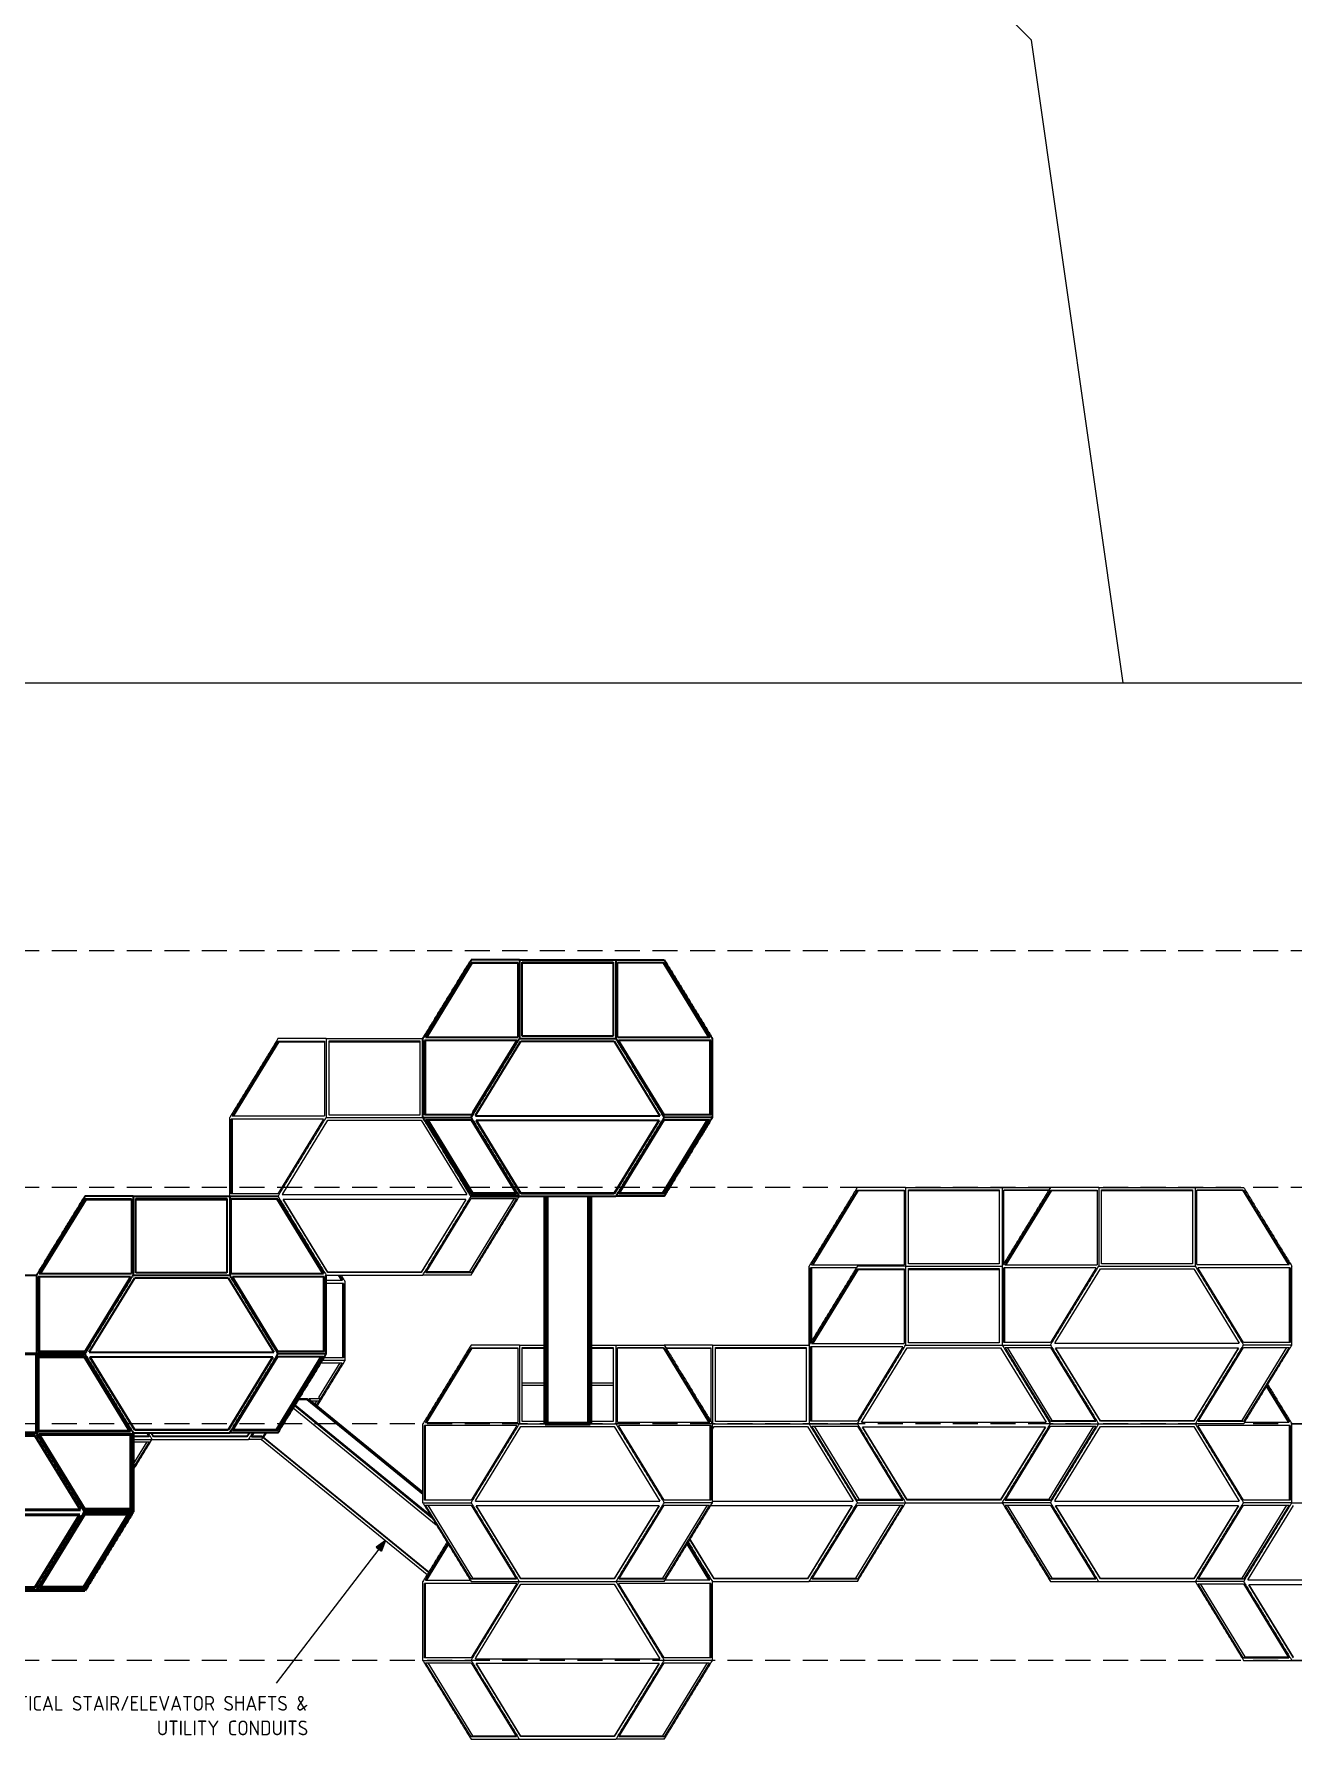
# Model space of a CAD drawing. Header units: millimetres. Extents: x 32551 to 59551, y -21458 to 15116.
# Drawn here: x 47501 to 48778, y 8406 to 10147 of the extents above; entities that cross this region are included whole.
import ezdxf

# ---------------------------------------------------------------- set-up
doc = ezdxf.new("R2010")
doc.units = ezdxf.units.MM
doc.linetypes.add('DASHEDX2', pattern=[38.1, 25.4, -12.7])
for name, color, linetype, lineweight, true_color in [('1ST', 141, 'Continuous', 50, 0x7debff), ('2ND', 120, 'Continuous', 35, 0x39ffb0), ('3RD', 141, 'Continuous', 25, 0x7debff), ('4TH DETAILS', 120, 'Continuous', 15, 0x39ffb0), ('TEXTS', 7, 'Continuous', 25, 0xe0f9ff)]:
    doc.layers.add(name, color=color, linetype=linetype, lineweight=lineweight, true_color=true_color)
doc.layers.add('GLOW-EMERALD', color=120, linetype='Continuous', lineweight=70, true_color=0x39ffb0, transparency=0.8)
doc.styles.get("Standard").update_dxf_attribs({"font": 'arial.ttf'})

msp = doc.modelspace()

# ---------------------------------------------------------------- hatches: boundary and pattern name
at = {"layer": 'TEXTS'}
h = msp.add_hatch(color=256, dxfattribs=at)
h.dxf.hatch_style = 1
h.paths.add_polyline_path([(47847.871, 8612.422), (47853.349, 8608.222), (47857.29, 8619.033)])

# ---------------------------------------------------------------- linework, layer by layer
at = {"layer": '1ST', "linetype": 'Continuous', "extrusion": (0, 1, -2e-16)}
for p, q in [((47504.862, 8730.055), (47504.862, 8805.753)), ((47504.862, 8805.753), (47550.594, 8805.753)), ((47551.488, 8805.453), (47504.862, 8805.453)), ((47406.882, 8725.753), (47501.604, 8725.753)), ((47501.604, 8725.753), (47547.878, 8650.187)), ((47504.862, 8730.055), (47598.578, 8730.055)), ((47552.223, 8651.073), (47505.948, 8726.639)), ((47599.583, 8726.639), (47505.948, 8726.639)), ((47598.848, 8651.073), (47598.848, 8726.339)), ((47599.583, 8725.753), (47599.583, 8651.073)), ((47360.608, 8650.187), (47547.878, 8650.187)), ((47547.024, 8645.244), (47361.462, 8645.244)), ((47547.024, 8645.244), (47501.604, 8571.073)), ((47546.718, 8645.244), (47501.604, 8571.573)), ((47506.144, 8570.79), (47552.223, 8646.036)), ((47550.788, 8571.961), (47596.15, 8646.036)), ((47599.583, 8651.073), (47552.223, 8651.073)), ((47552.223, 8646.036), (47598.302, 8646.036)), ((47598.302, 8646.036), (47552.223, 8570.79)), ((47501.604, 8571.573), (47406.882, 8571.573)), ((47501.604, 8571.073), (47406.882, 8571.073)), ((47501.604, 8571.073), (47501.604, 8571.573)), ((47552.223, 8570.79), (47506.144, 8570.79)), ((47506.861, 8571.961), (47550.788, 8571.961)), ((47550.788, 8571.961), (47552.223, 8570.79))]:
    msp.add_line(p, q, dxfattribs=at)
at = {"layer": '1ST', "linetype": 'Continuous'}
for points in [[(47944.141, 8968.413), (47993.131, 8968.413)], [(47405.253, 8808.413), (47503.233, 8808.413)], [(47503.233, 8808.413), (47552.223, 8808.413)], [(47503.233, 8808.413), (47503.233, 8728.413)], [(47405.253, 8728.413), (47503.233, 8728.413)], [(47503.233, 8728.413), (47552.223, 8648.413)], [(47601.212, 8648.413), (47601.212, 8728.413)], [(47503.233, 8568.413), (47552.223, 8648.413)], [(47552.223, 8568.413), (47601.212, 8648.413)], [(47601.212, 8648.413), (47552.223, 8648.413)], [(47405.253, 8568.413), (47503.233, 8568.413)], [(47552.223, 8568.413), (47503.233, 8568.413)]]:
    msp.add_open_spline(points, degree=1, dxfattribs=at)
at = {"layer": '2ND', "linetype": 'Continuous', "extrusion": (0, 1, -2e-16)}
for p, q in [((47898.409, 9131.073), (47944.141, 9205.753)), ((47899.272, 9129.982), (47945.366, 9205.253)), ((47945.366, 9205.253), (47944.141, 9205.753)), ((47944.141, 9205.753), (47991.502, 9205.753)), ((47945.366, 9205.253), (47991.502, 9205.253)), ((47991.502, 9205.753), (47991.502, 9129.982)), ((47996.042, 9206.036), (48088.2, 9206.036)), ((47996.042, 9130.79), (47996.042, 9206.036)), ((48088.2, 9204.865), (47996.042, 9204.865)), ((48088.2, 9206.036), (48088.2, 9130.79)), ((48092.74, 9130.055), (48092.74, 9205.753)), ((48092.74, 9205.753), (48140.1, 9205.753)), ((48139.365, 9205.453), (48092.74, 9205.453)), ((48139.365, 9205.453), (48140.1, 9205.753)), ((48185.537, 9130.055), (48139.365, 9205.453)), ((48140.1, 9205.753), (48186.456, 9130.055)), ((47896.78, 9051.073), (47896.78, 9126.639)), ((47990.416, 9126.639), (47896.78, 9126.639)), ((47897.741, 9129.982), (47991.502, 9129.982)), ((47898.005, 9051.073), (47898.005, 9126.139)), ((47990.416, 9126.639), (47945.77, 9053.734)), ((48088.2, 9130.79), (47996.042, 9130.79)), ((48092.74, 9130.055), (48186.456, 9130.055)), ((48140.1, 9051.073), (48093.826, 9126.639)), ((48187.461, 9126.639), (48093.826, 9126.639)), ((48186.726, 9126.339), (48187.461, 9126.639)), ((48186.726, 9051.073), (48186.726, 9126.339)), ((48187.461, 9126.639), (48187.461, 9051.073)), ((47949.028, 9051.073), (47994.76, 9125.753)), ((47994.76, 9125.753), (48089.481, 9125.753)), ((48089.481, 9125.753), (48135.756, 9050.187)), ((47944.141, 9051.073), (47896.78, 9051.073)), ((47944.096, 8970.863), (47898.018, 9046.109)), ((47898.018, 9046.109), (47944.096, 9046.109)), ((47900.169, 9046.109), (47945.531, 8972.034)), ((47944.141, 9046.036), (47990.175, 8970.863)), ((47948.485, 9050.187), (48135.756, 9050.187)), ((47994.76, 8971.073), (47949.34, 9045.244)), ((48134.901, 9045.244), (47949.34, 9045.244)), ((47994.76, 8971.573), (47949.646, 9045.244)), ((48134.901, 9045.244), (48089.481, 8971.073)), ((48134.595, 9045.244), (48089.481, 8971.573)), ((48094.021, 8970.79), (48140.1, 9046.036)), ((48138.666, 8971.961), (48184.028, 9046.036)), ((48187.461, 9051.073), (48140.1, 9051.073)), ((48140.1, 9046.036), (48186.179, 9046.036)), ((48186.179, 9046.036), (48140.1, 8970.79)), ((47945.531, 8972.034), (47944.096, 8970.863)), ((47990.175, 8970.863), (47944.141, 8970.863)), ((47945.531, 8972.034), (47989.458, 8972.034)), ((47994.76, 8971.073), (47994.76, 8971.573)), ((48089.481, 8971.573), (47994.76, 8971.573)), ((48089.481, 8971.073), (47994.76, 8971.073)), ((48089.481, 8971.073), (48089.481, 8971.573)), ((48140.1, 8970.79), (48094.021, 8970.79)), ((48094.738, 8971.961), (48138.666, 8971.961)), ((48138.666, 8971.961), (48140.1, 8970.79)), ((47506.491, 8891.073), (47552.223, 8965.753)), ((47507.354, 8889.982), (47553.447, 8965.253)), ((47553.447, 8965.253), (47552.223, 8965.753)), ((47552.223, 8965.753), (47599.583, 8965.753)), ((47553.447, 8965.253), (47599.583, 8965.253)), ((47599.583, 8965.753), (47599.583, 8889.982)), ((47604.123, 8966.036), (47696.281, 8966.036)), ((47604.123, 8890.79), (47604.123, 8966.036)), ((47696.281, 8964.865), (47604.123, 8964.865)), ((47696.281, 8966.036), (47696.281, 8890.79)), ((47700.821, 8890.055), (47700.821, 8965.753)), ((47700.821, 8965.753), (47748.182, 8965.753)), ((47747.447, 8965.453), (47700.821, 8965.453)), ((47747.447, 8965.453), (47748.182, 8965.753)), ((47793.619, 8890.055), (47747.447, 8965.453)), ((47748.182, 8965.753), (47794.537, 8890.055)), ((48019.21, 8968.413), (48019.21, 8737.473)), ((48065.031, 8968.413), (48065.031, 8737.473)), ((47504.862, 8886.639), (47506.087, 8886.139)), ((47504.862, 8811.073), (47504.862, 8886.639)), ((47598.497, 8886.639), (47504.862, 8886.639)), ((47505.823, 8889.982), (47506.491, 8891.073)), ((47505.823, 8889.982), (47599.583, 8889.982)), ((47506.087, 8811.073), (47506.087, 8886.139)), ((47598.497, 8886.639), (47553.852, 8813.734)), ((47557.11, 8811.073), (47602.842, 8885.753)), ((47602.842, 8885.753), (47697.563, 8885.753)), ((47696.281, 8890.79), (47604.123, 8890.79)), ((47697.563, 8885.753), (47743.838, 8810.187)), ((47700.821, 8890.055), (47794.537, 8890.055)), ((47748.182, 8811.073), (47701.907, 8886.639)), ((47795.542, 8886.639), (47701.907, 8886.639)), ((47794.808, 8886.339), (47795.542, 8886.639)), ((47794.808, 8811.073), (47794.808, 8886.339)), ((47795.542, 8886.639), (47795.542, 8811.073)), ((47553.852, 8813.734), (47552.223, 8811.073)), ((47552.223, 8811.073), (47504.862, 8811.073)), ((47550.594, 8805.753), (47552.223, 8805.753)), ((47551.488, 8805.453), (47552.223, 8805.753)), ((47597.659, 8730.055), (47551.488, 8805.453)), ((47552.223, 8805.753), (47598.578, 8730.055)), ((47556.567, 8810.187), (47557.11, 8811.073)), ((47556.567, 8810.187), (47743.838, 8810.187)), ((47602.842, 8731.073), (47557.421, 8805.244)), ((47742.983, 8805.244), (47557.421, 8805.244)), ((47602.842, 8731.573), (47557.728, 8805.244)), ((47742.677, 8805.244), (47697.563, 8731.573)), ((47742.983, 8805.244), (47697.563, 8731.073)), ((47702.103, 8730.79), (47748.182, 8806.036)), ((47746.747, 8731.961), (47792.109, 8806.036)), ((47795.542, 8811.073), (47748.182, 8811.073)), ((47748.182, 8806.036), (47794.261, 8806.036)), ((47794.261, 8806.036), (47748.182, 8730.79)), ((47598.848, 8726.339), (47599.583, 8726.639)), ((47599.583, 8726.639), (47599.583, 8725.753)), ((47697.563, 8731.573), (47602.842, 8731.573)), ((47697.563, 8731.073), (47602.842, 8731.073)), ((47697.563, 8731.073), (47697.563, 8731.573)), ((47748.182, 8730.79), (47702.103, 8730.79)), ((47702.82, 8731.961), (47746.747, 8731.961)), ((47746.747, 8731.961), (47748.182, 8730.79)), ((48065.031, 8737.473), (48019.21, 8737.473))]:
    msp.add_line(p, q, dxfattribs=at)
at = {"layer": '2ND', "linetype": 'Continuous'}
for points in [[(47944.141, 9208.413), (47895.151, 9128.413)], [(47993.131, 9208.413), (47944.141, 9208.413)], [(47993.131, 9208.413), (48091.11, 9208.413)], [(47993.131, 9208.413), (47993.131, 9128.413)], [(48091.11, 9208.413), (48140.1, 9208.413)], [(48091.11, 9208.413), (48091.11, 9128.413)], [(48140.1, 9208.413), (48189.09, 9128.413)], [(47895.151, 9048.413), (47895.151, 9128.413)], [(47944.141, 9048.413), (47993.131, 9128.413)], [(47993.131, 9128.413), (48091.11, 9128.413)], [(48091.11, 9128.413), (48140.1, 9048.413)], [(48189.09, 9048.413), (48189.09, 9128.413)], [(47895.151, 9048.413), (47944.141, 9048.413)], [(47895.151, 9048.413), (47944.141, 8968.413)], [(47944.141, 9048.413), (47993.131, 8968.413)], [(48091.11, 8968.413), (48140.1, 9048.413)], [(48140.1, 8968.413), (48189.09, 9048.413)], [(48189.09, 9048.413), (48140.1, 9048.413)], [(47552.223, 8968.413), (47503.233, 8888.413)], [(47601.212, 8968.413), (47552.223, 8968.413)], [(47601.212, 8968.413), (47699.192, 8968.413)], [(47601.212, 8968.413), (47601.212, 8888.413)], [(47699.192, 8968.413), (47699.192, 8888.413)], [(47699.192, 8968.413), (47748.182, 8968.413)], [(47944.141, 8968.413), (47993.131, 8968.413)], [(47993.131, 8968.413), (48091.11, 8968.413)], [(48140.1, 8968.413), (48091.11, 8968.413)], [(47405.253, 8888.413), (47503.233, 8888.413)], [(47503.233, 8888.413), (47503.233, 8808.413)], [(47552.223, 8808.413), (47601.212, 8888.413)], [(47601.212, 8888.413), (47699.192, 8888.413)], [(47699.192, 8888.413), (47748.182, 8808.413)], [(47797.172, 8808.413), (47797.172, 8888.413)], [(47552.223, 8808.413), (47601.212, 8728.413)], [(47699.192, 8728.413), (47748.182, 8808.413)], [(47748.182, 8728.413), (47797.172, 8808.413)], [(47797.172, 8808.413), (47748.182, 8808.413)], [(47601.212, 8728.413), (47699.192, 8728.413)], [(47748.182, 8728.413), (47699.192, 8728.413)]]:
    msp.add_open_spline(points, degree=1, dxfattribs=at)
at = {"layer": '3RD', "linetype": 'Continuous', "ltscale": 10, "extrusion": (0, 1, -2e-16)}
for p, q in [((47896.78, 9126.639), (47898.005, 9126.139)), ((47897.741, 9129.982), (47898.409, 9131.073)), ((47944.096, 9046.109), (47944.141, 9046.036)), ((47945.77, 9053.734), (47944.141, 9051.073)), ((47948.485, 9050.187), (47949.028, 9051.073)), ((47944.141, 8970.863), (47944.096, 8970.863)), ((48022.121, 8968.413), (48022.121, 8737.473)), ((48022.121, 8968.413), (48022.121, 8737.473)), ((48062.121, 8968.413), (48062.121, 8737.473)), ((48062.121, 8968.413), (48062.121, 8737.473)), ((47798.801, 8891.073), (47798.801, 8891.573)), ((47777.389, 8761.851), (47768.659, 8761.851)), ((47778.092, 8762.999), (47769.361, 8762.999)), ((47778.092, 8762.999), (47777.389, 8761.851)), ((47602.842, 8731.073), (47602.842, 8731.573))]:
    msp.add_line(p, q, dxfattribs=at)
at = {"layer": '4TH DETAILS', "linetype": 'DASHEDX2'}
for p, q in [((50249.126, 9217.473), (46249.126, 9217.473)), ((50249.126, 8977.473), (46249.126, 8977.473)), ((50249.126, 8737.473), (46249.126, 8737.473)), ((50249.126, 8497.473), (46249.126, 8497.473))]:
    msp.add_line(p, q, dxfattribs=at)
at = {"layer": '4TH DETAILS', "linetype": 'Continuous', "extrusion": (0, 1, -2e-16)}
for p, q in [((47800.082, 9126.036), (47892.24, 9126.036)), ((47800.082, 9050.79), (47800.082, 9126.036)), ((47892.24, 9126.036), (47892.24, 9050.79)), ((47702.45, 9051.073), (47748.182, 9125.753)), ((47703.313, 9049.982), (47749.407, 9125.253)), ((47749.407, 9125.253), (47748.182, 9125.753)), ((47748.182, 9125.753), (47795.542, 9125.753)), ((47749.407, 9125.253), (47795.542, 9125.253)), ((47795.542, 9125.753), (47795.542, 9049.982)), ((47892.24, 9124.865), (47800.082, 9124.865)), ((47700.821, 9046.639), (47702.046, 9046.139)), ((47700.821, 8971.073), (47700.821, 9046.639)), ((47794.456, 9046.639), (47700.821, 9046.639)), ((47701.782, 9049.982), (47702.45, 9051.073)), ((47701.782, 9049.982), (47795.542, 9049.982)), ((47702.046, 8971.073), (47702.046, 9046.139)), ((47794.456, 9046.639), (47749.811, 8973.734)), ((47753.069, 8971.073), (47798.801, 9045.753)), ((47798.801, 9045.753), (47893.522, 9045.753)), ((47892.24, 9050.79), (47800.082, 9050.79)), ((47893.522, 9045.753), (47939.797, 8970.187)), ((47748.182, 8971.073), (47700.821, 8971.073)), ((47749.811, 8973.734), (47748.182, 8971.073)), ((47752.526, 8970.187), (47753.069, 8971.073)), ((47752.526, 8970.187), (47939.797, 8970.187)), ((48486.287, 8900.133), (48532.019, 8974.813)), ((48487.15, 8899.042), (48533.243, 8974.313)), ((48533.243, 8974.313), (48532.019, 8974.813)), ((48532.019, 8974.813), (48579.379, 8974.813)), ((48533.243, 8974.313), (48579.379, 8974.313)), ((48579.379, 8974.813), (48579.379, 8899.042)), ((48583.919, 8975.096), (48676.077, 8975.096)), ((48583.919, 8899.85), (48583.919, 8975.096)), ((48676.077, 8973.925), (48583.919, 8973.925)), ((48676.077, 8975.096), (48676.077, 8899.85)), ((48680.617, 8899.115), (48680.617, 8974.813)), ((48680.617, 8974.813), (48727.978, 8974.813)), ((48727.243, 8974.513), (48680.617, 8974.513)), ((48727.243, 8974.513), (48727.978, 8974.813)), ((48773.414, 8899.115), (48727.243, 8974.513)), ((48727.978, 8974.813), (48774.333, 8899.115)), ((47798.801, 8891.073), (47753.381, 8965.244)), ((47938.942, 8965.244), (47753.381, 8965.244)), ((47798.801, 8891.573), (47753.687, 8965.244)), ((47938.942, 8965.244), (47893.522, 8891.073)), ((47938.636, 8965.244), (47893.522, 8891.573)), ((47898.062, 8890.79), (47944.141, 8966.036)), ((47942.707, 8891.961), (47988.068, 8966.036)), ((47944.141, 8966.036), (47990.22, 8966.036)), ((47990.22, 8966.036), (47944.141, 8890.79)), ((48485.619, 8899.042), (48486.287, 8900.133)), ((48676.077, 8899.85), (48583.919, 8899.85)), ((47797.172, 8883.452), (47813.72, 8883.452)), ((47893.522, 8891.573), (47798.801, 8891.573)), ((47893.522, 8891.073), (47798.801, 8891.073)), ((47812.801, 8883.452), (47809.763, 8888.413)), ((47810.682, 8888.413), (47813.72, 8883.452)), ((47893.522, 8891.073), (47893.522, 8891.573)), ((47944.141, 8890.79), (47898.062, 8890.79)), ((47898.779, 8891.961), (47942.707, 8891.961)), ((47942.707, 8891.961), (47944.141, 8890.79)), ((48290.328, 8820.133), (48336.059, 8894.813)), ((48291.19, 8819.042), (48337.284, 8894.313)), ((48337.284, 8894.313), (48336.059, 8894.813)), ((48336.059, 8894.813), (48383.42, 8894.813)), ((48337.284, 8894.313), (48383.42, 8894.313)), ((48383.42, 8894.813), (48383.42, 8819.042)), ((48387.96, 8895.096), (48480.118, 8895.096)), ((48387.96, 8819.85), (48387.96, 8895.096)), ((48480.118, 8893.925), (48387.96, 8893.925)), ((48480.118, 8895.096), (48480.118, 8819.85)), ((48484.658, 8895.699), (48485.883, 8895.199)), ((48484.658, 8820.133), (48484.658, 8895.699)), ((48578.293, 8895.699), (48484.658, 8895.699)), ((48485.619, 8899.042), (48579.379, 8899.042)), ((48485.883, 8820.133), (48485.883, 8895.199)), ((48578.293, 8895.699), (48533.648, 8822.794)), ((48536.906, 8820.133), (48582.637, 8894.813)), ((48582.637, 8894.813), (48677.359, 8894.813)), ((48677.359, 8894.813), (48723.633, 8819.246)), ((48680.617, 8899.115), (48774.333, 8899.115)), ((48727.978, 8820.133), (48681.703, 8895.699)), ((48775.338, 8895.699), (48681.703, 8895.699)), ((48774.604, 8895.399), (48775.338, 8895.699)), ((48774.604, 8820.133), (48774.604, 8895.399)), ((48775.338, 8895.699), (48775.338, 8820.133)), ((47814.725, 8880.037), (47797.172, 8880.037)), ((47813.99, 8879.737), (47814.725, 8880.037)), ((47813.99, 8804.471), (47813.99, 8879.737)), ((47814.725, 8880.037), (47814.725, 8804.471)), ((47898.409, 8740.133), (47944.141, 8814.813)), ((47899.272, 8739.042), (47945.366, 8814.313)), ((47945.366, 8814.313), (47944.141, 8814.813)), ((47944.141, 8814.813), (47991.502, 8814.813)), ((47945.366, 8814.313), (47991.502, 8814.313)), ((47991.502, 8814.813), (47991.502, 8739.042)), ((47996.042, 8815.096), (48019.21, 8815.096)), ((47996.042, 8739.85), (47996.042, 8815.096)), ((48019.21, 8813.925), (47996.042, 8813.925)), ((48065.031, 8815.096), (48088.2, 8815.096)), ((48088.2, 8813.925), (48065.031, 8813.925)), ((48088.2, 8815.096), (48088.2, 8739.85)), ((48092.74, 8739.115), (48092.74, 8814.813)), ((48092.74, 8814.813), (48140.1, 8814.813)), ((48139.365, 8814.513), (48092.74, 8814.513)), ((48139.365, 8814.513), (48140.1, 8814.813)), ((48185.537, 8739.115), (48139.365, 8814.513)), ((48140.1, 8814.813), (48186.456, 8739.115)), ((48288.699, 8815.699), (48289.923, 8815.199)), ((48288.699, 8740.133), (48288.699, 8815.699)), ((48382.334, 8815.699), (48288.699, 8815.699)), ((48289.659, 8819.042), (48290.328, 8820.133)), ((48289.659, 8819.042), (48383.42, 8819.042)), ((48289.923, 8740.133), (48289.923, 8815.199)), ((48382.334, 8815.699), (48337.688, 8742.794)), ((48340.947, 8740.133), (48386.678, 8814.813)), ((48386.678, 8814.813), (48481.4, 8814.813)), ((48480.118, 8819.85), (48387.96, 8819.85)), ((48481.4, 8814.813), (48527.674, 8739.246)), ((48532.019, 8820.133), (48484.658, 8820.133)), ((48531.974, 8739.922), (48485.895, 8815.169)), ((48485.895, 8815.169), (48531.974, 8815.169)), ((48488.047, 8815.169), (48533.408, 8741.094)), ((48531.974, 8815.169), (48532.019, 8815.096)), ((48533.648, 8822.794), (48532.019, 8820.133)), ((48532.019, 8815.096), (48578.053, 8739.922)), ((48536.363, 8819.246), (48536.906, 8820.133)), ((48536.363, 8819.246), (48723.633, 8819.246)), ((48582.637, 8740.133), (48537.217, 8814.304)), ((48722.779, 8814.304), (48537.217, 8814.304)), ((48582.637, 8740.633), (48537.524, 8814.304)), ((48722.779, 8814.304), (48677.359, 8740.133)), ((48722.473, 8814.304), (48677.359, 8740.633)), ((48681.899, 8739.85), (48727.978, 8815.096)), ((48726.543, 8741.021), (48771.905, 8815.096)), ((48775.338, 8820.133), (48727.978, 8820.133)), ((48727.978, 8815.096), (48774.057, 8815.096)), ((48774.057, 8815.096), (48727.978, 8739.85)), ((47813.443, 8799.434), (47787.27, 8756.693)), ((47789.697, 8764.17), (47811.292, 8799.434)), ((47791.673, 8799.434), (47813.443, 8799.434)), ((47814.725, 8804.471), (47794.758, 8804.471)), ((48019.21, 8778.661), (47996.042, 8778.661)), ((48088.2, 8778.661), (48065.031, 8778.661)), ((47895.151, 8665.699), (47777.389, 8761.851)), ((47778.092, 8762.999), (47895.151, 8667.42)), ((47791.131, 8762.999), (47779.547, 8762.999)), ((47779.547, 8762.999), (47895.151, 8668.609)), ((47789.676, 8760.622), (47782.458, 8760.622)), ((47785.836, 8757.864), (47787.525, 8760.622)), ((47789.697, 8764.17), (47791.131, 8762.999)), ((48019.21, 8776.285), (47996.042, 8776.285)), ((48088.2, 8776.285), (48065.031, 8776.285)), ((47763.664, 8753.696), (47908.79, 8635.201)), ((47765.12, 8756.072), (47904.423, 8642.331)), ((47765.605, 8756.865), (47902.968, 8644.708)), ((48337.688, 8742.794), (48336.059, 8740.133)), ((47719.159, 8728.413), (47716.745, 8724.471)), ((47718.853, 8728.413), (47716.745, 8724.971)), ((47721.285, 8724.187), (47723.873, 8728.413)), ((47722.003, 8725.358), (47731.435, 8725.358)), ((47732.869, 8724.187), (47731.435, 8725.358)), ((47732.869, 8724.187), (47735.457, 8728.413)), ((47736.21, 8728.413), (47733.622, 8724.187)), ((47896.78, 8735.699), (47898.005, 8735.199)), ((47896.78, 8660.133), (47896.78, 8735.699)), ((47990.416, 8735.699), (47896.78, 8735.699)), ((47897.741, 8739.042), (47898.409, 8740.133)), ((47897.741, 8739.042), (47991.502, 8739.042)), ((47898.005, 8660.133), (47898.005, 8735.199)), ((47990.416, 8735.699), (47945.77, 8662.794)), ((47949.028, 8660.133), (47994.76, 8734.813)), ((47994.76, 8734.813), (48089.481, 8734.813)), ((48019.21, 8739.85), (47996.042, 8739.85)), ((48088.2, 8739.85), (48065.031, 8739.85)), ((48089.481, 8734.813), (48135.756, 8659.246)), ((48092.74, 8739.115), (48186.456, 8739.115)), ((48140.1, 8660.133), (48093.826, 8735.699)), ((48187.461, 8735.699), (48093.826, 8735.699)), ((48186.726, 8735.399), (48187.461, 8735.699)), ((48186.726, 8660.133), (48186.726, 8735.399)), ((48187.461, 8735.699), (48187.461, 8660.133)), ((48336.059, 8740.133), (48288.699, 8740.133)), ((48336.015, 8659.922), (48289.936, 8735.169)), ((48289.936, 8735.169), (48336.015, 8735.169)), ((48292.087, 8735.169), (48337.449, 8661.094)), ((48336.015, 8735.169), (48336.059, 8735.096)), ((48336.059, 8735.096), (48382.094, 8659.922)), ((48340.404, 8739.246), (48340.947, 8740.133)), ((48340.404, 8739.246), (48527.674, 8739.246)), ((48386.678, 8660.133), (48341.258, 8734.304)), ((48526.82, 8734.304), (48341.258, 8734.304)), ((48386.678, 8660.633), (48341.564, 8734.304)), ((48526.82, 8734.304), (48481.4, 8660.133)), ((48526.514, 8734.304), (48481.4, 8660.633)), ((48485.94, 8659.85), (48532.019, 8735.096)), ((48530.584, 8661.021), (48575.946, 8735.096)), ((48533.408, 8741.094), (48531.974, 8739.922)), ((48578.053, 8739.922), (48531.974, 8739.922)), ((48532.019, 8735.096), (48578.097, 8735.096)), ((48578.097, 8735.096), (48532.019, 8659.85)), ((48533.408, 8741.094), (48577.336, 8741.094)), ((48582.637, 8740.133), (48582.637, 8740.633)), ((48677.359, 8740.633), (48582.637, 8740.633)), ((48677.359, 8740.133), (48582.637, 8740.133)), ((48677.359, 8740.133), (48677.359, 8740.633)), ((48727.978, 8739.85), (48681.899, 8739.85)), ((48682.616, 8741.021), (48726.543, 8741.021)), ((48726.543, 8741.021), (48727.978, 8739.85)), ((47716.745, 8724.971), (47622.024, 8724.971)), ((47716.745, 8724.471), (47622.024, 8724.471)), ((47716.745, 8724.471), (47716.745, 8724.971)), ((47733.622, 8724.187), (47721.285, 8724.187)), ((47732.869, 8724.187), (47731.414, 8721.811)), ((47731.414, 8721.811), (47899.498, 8584.571)), ((47732.869, 8724.187), (47900.953, 8586.947)), ((47733.622, 8724.187), (47901.204, 8587.357)), ((47944.141, 8660.133), (47896.78, 8660.133)), ((47945.77, 8662.794), (47944.141, 8660.133)), ((47948.485, 8659.246), (47949.028, 8660.133)), ((47948.485, 8659.246), (48135.756, 8659.246)), ((48187.461, 8660.133), (48140.1, 8660.133)), ((48337.449, 8661.094), (48336.015, 8659.922)), ((48382.094, 8659.922), (48336.015, 8659.922)), ((48337.449, 8661.094), (48381.377, 8661.094)), ((48386.678, 8660.133), (48386.678, 8660.633)), ((48481.4, 8660.633), (48386.678, 8660.633)), ((48481.4, 8660.133), (48386.678, 8660.133)), ((48481.4, 8660.133), (48481.4, 8660.633)), ((48532.019, 8659.85), (48485.94, 8659.85)), ((48486.657, 8661.021), (48530.584, 8661.021)), ((48530.584, 8661.021), (48532.019, 8659.85)), ((47944.096, 8579.922), (47898.018, 8655.169)), ((47898.018, 8655.169), (47944.096, 8655.169)), ((47900.169, 8655.169), (47945.531, 8581.094)), ((47944.096, 8655.169), (47944.141, 8655.096)), ((47944.141, 8655.096), (47990.175, 8579.922)), ((47994.76, 8580.133), (47949.34, 8654.304)), ((48134.901, 8654.304), (47949.34, 8654.304)), ((47994.76, 8580.633), (47949.646, 8654.304)), ((48134.595, 8654.304), (48089.481, 8580.633)), ((48134.901, 8654.304), (48089.481, 8580.133)), ((48094.021, 8579.85), (48140.1, 8655.096)), ((48138.666, 8581.021), (48184.028, 8655.096)), ((48140.1, 8655.096), (48186.179, 8655.096)), ((48186.179, 8655.096), (48140.1, 8579.85)), ((47898.409, 8580.133), (47920.461, 8616.143)), ((47899.272, 8579.042), (47921.226, 8614.893)), ((48185.537, 8579.115), (48163.321, 8615.393)), ((48163.781, 8616.143), (48186.456, 8579.115)), ((47896.78, 8575.699), (47898.005, 8575.199)), ((47896.78, 8500.133), (47896.78, 8575.699)), ((47990.416, 8575.699), (47896.78, 8575.699)), ((47897.741, 8579.042), (47898.409, 8580.133)), ((47897.741, 8579.042), (47943.18, 8579.042)), ((47898.005, 8500.133), (47898.005, 8575.199)), ((47945.531, 8581.094), (47944.096, 8579.922)), ((47990.175, 8579.922), (47944.096, 8579.922)), ((47945.531, 8581.094), (47989.458, 8581.094)), ((47990.416, 8575.699), (47945.77, 8502.794)), ((47949.028, 8500.133), (47994.76, 8574.813)), ((48089.481, 8580.633), (47994.76, 8580.633)), ((47994.76, 8580.133), (47994.76, 8580.633)), ((48089.481, 8580.133), (47994.76, 8580.133)), ((47994.76, 8574.813), (48089.481, 8574.813)), ((48089.481, 8580.133), (48089.481, 8580.633)), ((48089.481, 8574.813), (48135.756, 8499.246)), ((48140.1, 8500.133), (48093.826, 8575.699)), ((48187.461, 8575.699), (48093.826, 8575.699)), ((48140.1, 8579.85), (48094.021, 8579.85)), ((48094.738, 8581.021), (48138.666, 8581.021)), ((48138.666, 8581.021), (48140.1, 8579.85)), ((48141.106, 8579.115), (48186.456, 8579.115)), ((48186.726, 8575.399), (48187.461, 8575.699)), ((48186.726, 8500.133), (48186.726, 8575.399)), ((48187.461, 8575.699), (48187.461, 8500.133)), ((47944.141, 8500.133), (47896.78, 8500.133)), ((47945.77, 8502.794), (47944.141, 8500.133)), ((47948.485, 8499.246), (47949.028, 8500.133)), ((47948.485, 8499.246), (48135.756, 8499.246)), ((48187.461, 8500.133), (48140.1, 8500.133)), ((47944.096, 8419.922), (47898.018, 8495.169)), ((47898.018, 8495.169), (47944.096, 8495.169)), ((47900.169, 8495.169), (47945.531, 8421.094)), ((47944.096, 8495.169), (47944.141, 8495.096)), ((47944.141, 8495.096), (47990.175, 8419.922)), ((47994.76, 8420.133), (47949.34, 8494.304)), ((48134.901, 8494.304), (47949.34, 8494.304)), ((47994.76, 8420.633), (47949.646, 8494.304)), ((48134.901, 8494.304), (48089.481, 8420.133)), ((48134.595, 8494.304), (48089.481, 8420.633)), ((48094.021, 8419.85), (48140.1, 8495.096)), ((48138.666, 8421.021), (48184.028, 8495.096)), ((48140.1, 8495.096), (48186.179, 8495.096)), ((48186.179, 8495.096), (48140.1, 8419.85)), ((47945.531, 8421.094), (47944.096, 8419.922)), ((47990.175, 8419.922), (47944.096, 8419.922)), ((47945.531, 8421.094), (47989.458, 8421.094)), ((47994.76, 8420.133), (47994.76, 8420.633)), ((48089.481, 8420.633), (47994.76, 8420.633)), ((48089.481, 8420.133), (47994.76, 8420.133)), ((48089.481, 8420.133), (48089.481, 8420.633)), ((48140.1, 8419.85), (48094.021, 8419.85)), ((48094.738, 8421.021), (48138.666, 8421.021)), ((48138.666, 8421.021), (48140.1, 8419.85))]:
    msp.add_line(p, q, dxfattribs=at)
at = {"layer": '4TH DETAILS', "color": 118, "linetype": 'Continuous', "true_color": 0x004228, "extrusion": (0, 1, -2e-16)}
for p, q in [((48290.328, 8900.133), (48336.059, 8974.813)), ((48291.19, 8899.042), (48337.284, 8974.313)), ((48337.284, 8974.313), (48336.059, 8974.813)), ((48336.059, 8974.813), (48383.42, 8974.813)), ((48337.284, 8974.313), (48383.42, 8974.313)), ((48383.42, 8974.813), (48383.42, 8899.042)), ((48387.96, 8975.096), (48480.118, 8975.096)), ((48387.96, 8899.85), (48387.96, 8975.096)), ((48480.118, 8973.925), (48387.96, 8973.925)), ((48480.118, 8975.096), (48480.118, 8899.85)), ((48484.658, 8900.133), (48484.658, 8974.813)), ((48484.658, 8974.813), (48530.389, 8974.813)), ((48530.206, 8974.513), (48484.658, 8974.513)), ((48289.659, 8899.042), (48290.328, 8900.133)), ((48288.699, 8895.699), (48289.923, 8895.199)), ((48288.699, 8820.133), (48288.699, 8895.699)), ((48334.973, 8895.699), (48288.699, 8895.699)), ((48289.659, 8899.042), (48383.42, 8899.042)), ((48289.923, 8822.133), (48289.923, 8895.199))]:
    msp.add_line(p, q, dxfattribs=at)
at = {"layer": '4TH DETAILS', "color": 128, "linetype": 'Continuous', "true_color": 0x00613a, "extrusion": (0, 1, -2e-16)}
for p, q in [((48480.118, 8899.85), (48387.96, 8899.85)), ((48141.729, 8814.813), (48187.461, 8814.813)), ((48142.035, 8814.313), (48187.461, 8814.313)), ((48187.461, 8814.813), (48187.461, 8740.133)), ((48192.001, 8815.096), (48284.159, 8815.096)), ((48192.001, 8739.85), (48192.001, 8815.096)), ((48284.159, 8813.925), (48192.001, 8813.925)), ((48284.159, 8815.096), (48284.159, 8739.85)), ((48773.414, 8739.115), (48751.199, 8775.393)), ((48751.658, 8776.143), (48774.333, 8739.115)), ((48189.09, 8732.152), (48190.719, 8734.813)), ((48190.719, 8734.813), (48285.44, 8734.813)), ((48284.159, 8739.85), (48192.001, 8739.85)), ((48285.44, 8734.813), (48331.715, 8659.246)), ((48536.906, 8660.133), (48582.637, 8734.813)), ((48582.637, 8734.813), (48677.359, 8734.813)), ((48677.359, 8734.813), (48723.633, 8659.246)), ((48727.978, 8660.133), (48681.703, 8735.699)), ((48775.338, 8735.699), (48681.703, 8735.699)), ((48728.983, 8739.115), (48774.333, 8739.115)), ((48774.604, 8735.399), (48775.338, 8735.699)), ((48774.604, 8660.133), (48774.604, 8735.399)), ((48775.338, 8735.699), (48775.338, 8660.133)), ((48189.09, 8659.246), (48331.715, 8659.246)), ((48536.363, 8659.246), (48536.906, 8660.133)), ((48536.363, 8659.246), (48723.633, 8659.246)), ((48775.338, 8660.133), (48727.978, 8660.133)), ((48330.861, 8654.304), (48187.149, 8654.304)), ((48330.861, 8654.304), (48285.44, 8580.133)), ((48330.554, 8654.304), (48285.44, 8580.633)), ((48289.98, 8579.85), (48336.059, 8655.096)), ((48334.625, 8581.021), (48379.987, 8655.096)), ((48336.059, 8655.096), (48382.138, 8655.096)), ((48382.138, 8655.096), (48336.059, 8579.85)), ((48531.974, 8579.922), (48485.895, 8655.169)), ((48485.895, 8655.169), (48531.974, 8655.169)), ((48488.047, 8655.169), (48533.408, 8581.094)), ((48531.974, 8655.169), (48532.019, 8655.096)), ((48532.019, 8655.096), (48578.053, 8579.922)), ((48582.637, 8580.133), (48537.217, 8654.304)), ((48722.779, 8654.304), (48537.217, 8654.304)), ((48582.637, 8580.633), (48537.524, 8654.304)), ((48722.779, 8654.304), (48677.359, 8580.133)), ((48722.473, 8654.304), (48677.359, 8580.633)), ((48681.899, 8579.85), (48727.978, 8655.096)), ((48726.543, 8581.021), (48771.905, 8655.096)), ((48727.978, 8655.096), (48774.057, 8655.096)), ((48774.057, 8655.096), (48727.978, 8579.85)), ((48732.865, 8580.133), (48778.597, 8654.813)), ((48190.719, 8580.133), (48166.224, 8620.133)), ((48190.719, 8580.633), (48166.377, 8620.383)), ((48190.719, 8580.133), (48190.719, 8580.633)), ((48285.44, 8580.633), (48190.719, 8580.633)), ((48285.44, 8580.133), (48190.719, 8580.133)), ((48285.44, 8580.133), (48285.44, 8580.633)), ((48336.059, 8579.85), (48289.98, 8579.85)), ((48290.698, 8581.021), (48334.625, 8581.021)), ((48334.625, 8581.021), (48336.059, 8579.85)), ((48533.408, 8581.094), (48531.974, 8579.922)), ((48578.053, 8579.922), (48531.974, 8579.922)), ((48533.408, 8581.094), (48577.336, 8581.094)), ((48582.637, 8580.133), (48582.637, 8580.633)), ((48677.359, 8580.633), (48582.637, 8580.633)), ((48677.359, 8580.133), (48582.637, 8580.133)), ((48677.359, 8580.133), (48677.359, 8580.633)), ((48727.933, 8499.922), (48681.854, 8575.169)), ((48681.854, 8575.169), (48727.933, 8575.169)), ((48727.978, 8579.85), (48681.899, 8579.85)), ((48682.616, 8581.021), (48726.543, 8581.021)), ((48684.006, 8575.169), (48729.367, 8501.094)), ((48726.543, 8581.021), (48727.978, 8579.85)), ((48727.933, 8575.169), (48727.978, 8575.096)), ((48727.978, 8575.096), (48774.012, 8499.922)), ((48732.322, 8579.246), (48732.865, 8580.133)), ((48732.322, 8579.246), (48919.593, 8579.246)), ((48778.597, 8500.133), (48733.177, 8574.304)), ((48918.738, 8574.304), (48733.177, 8574.304)), ((48778.597, 8500.633), (48733.483, 8574.304)), ((48729.367, 8501.094), (48727.933, 8499.922)), ((48774.012, 8499.922), (48727.933, 8499.922)), ((48729.367, 8501.094), (48773.295, 8501.094))]:
    msp.add_line(p, q, dxfattribs=at)
at = {"layer": '4TH DETAILS', "linetype": 'Continuous', "ltscale": 10, "extrusion": (0, 1, -2e-16)}
for p, q in [((47601.212, 8725.431), (47616.722, 8725.431)), ((47614.896, 8728.413), (47617.439, 8724.26)), ((47622.024, 8724.471), (47619.61, 8728.413)), ((47622.024, 8724.971), (47619.916, 8728.413)), ((47617.439, 8724.26), (47601.212, 8724.26)), ((47601.212, 8719.434), (47617.484, 8719.434)), ((47617.484, 8719.434), (47601.212, 8692.862)), ((47601.212, 8696.376), (47615.333, 8719.434)), ((47622.024, 8724.471), (47622.024, 8724.971))]:
    msp.add_line(p, q, dxfattribs=at)
at = {"layer": '4TH DETAILS'}
msp.add_lwpolyline([(48605.87, 9489.575), (48512.728, 10141.574), (48274.274, 10380.028), (48443.426, 11225.785)], dxfattribs=at)
msp.add_lwpolyline([(46149.126, 9489.575), (50349.126, 9489.575), (50349.126, 7339.575), (46149.126, 7339.575)], close=True, dxfattribs=at)
at = {"layer": '4TH DETAILS', "linetype": 'Continuous', "ltscale": 0.5}
for points in [[(47748.182, 9128.413), (47699.192, 9048.413)], [(47797.172, 9128.413), (47748.182, 9128.413)], [(47797.172, 9128.413), (47895.151, 9128.413)], [(47797.172, 9128.413), (47797.172, 9048.413)], [(47699.192, 8968.413), (47699.192, 9048.413)], [(47748.182, 8968.413), (47797.172, 9048.413)], [(47797.172, 9048.413), (47895.151, 9048.413)], [(48532.019, 8977.473), (48483.029, 8897.473)], [(48581.008, 8977.473), (48532.019, 8977.473)], [(48581.008, 8977.473), (48678.988, 8977.473)], [(48581.008, 8977.473), (48581.008, 8897.473)], [(48678.988, 8977.473), (48727.978, 8977.473)], [(48678.988, 8977.473), (48678.988, 8897.473)], [(48727.978, 8977.473), (48776.968, 8897.473)], [(47601.212, 8968.413), (47699.192, 8968.413)], [(47699.192, 8968.413), (47748.182, 8968.413)], [(47748.182, 8968.413), (47797.172, 8888.413)], [(47895.151, 8888.413), (47944.141, 8968.413)], [(47944.141, 8888.413), (47993.131, 8968.413)], [(47797.172, 8888.413), (47895.151, 8888.413)], [(47812.311, 8888.413), (47816.354, 8881.811)], [(47944.141, 8888.413), (47895.151, 8888.413)], [(48336.059, 8897.473), (48287.07, 8817.473)], [(48385.049, 8897.473), (48336.059, 8897.473)], [(48385.049, 8897.473), (48483.029, 8897.473)], [(48385.049, 8897.473), (48385.049, 8817.473)], [(48483.029, 8897.473), (48483.029, 8817.473)], [(48532.019, 8817.473), (48581.008, 8897.473)], [(48581.008, 8897.473), (48678.988, 8897.473)], [(48678.988, 8897.473), (48727.978, 8817.473)], [(48776.968, 8817.473), (48776.968, 8897.473)], [(47816.354, 8801.811), (47816.354, 8881.811)], [(47944.141, 8817.473), (47895.151, 8737.473)], [(47993.131, 8817.473), (47944.141, 8817.473)], [(47993.131, 8817.473), (48019.21, 8817.473)], [(47993.131, 8817.473), (47993.131, 8737.473)], [(48065.031, 8817.473), (48091.11, 8817.473)], [(48091.11, 8817.473), (48140.1, 8817.473)], [(48091.11, 8817.473), (48091.11, 8737.473)], [(48140.1, 8817.473), (48189.09, 8737.473)], [(48287.07, 8817.473), (48287.07, 8737.473)], [(48336.059, 8737.473), (48385.049, 8817.473)], [(48385.049, 8817.473), (48483.029, 8817.473)], [(48483.029, 8817.473), (48532.019, 8737.473)], [(48483.029, 8817.473), (48532.019, 8817.473)], [(48532.019, 8817.473), (48581.008, 8737.473)], [(48678.988, 8737.473), (48727.978, 8817.473)], [(48727.978, 8737.473), (48776.968, 8817.473)], [(48776.968, 8817.473), (48727.978, 8817.473)], [(47788.24, 8755.901), (47816.354, 8801.811)], [(47816.354, 8801.811), (47793.128, 8801.811)], [(47895.151, 8657.473), (47895.151, 8737.473)], [(47944.141, 8657.473), (47993.131, 8737.473)], [(47993.131, 8737.473), (48091.11, 8737.473)], [(48091.11, 8737.473), (48140.1, 8657.473)], [(48189.09, 8657.473), (48189.09, 8737.473)], [(48287.07, 8737.473), (48336.059, 8737.473)], [(48287.07, 8737.473), (48336.059, 8657.473)], [(48336.059, 8737.473), (48385.049, 8657.473)], [(48483.029, 8657.473), (48532.019, 8737.473)], [(48532.019, 8737.473), (48581.008, 8737.473)], [(48532.019, 8657.473), (48581.008, 8737.473)], [(48581.008, 8737.473), (48678.988, 8737.473)], [(48727.978, 8737.473), (48678.988, 8737.473)], [(47895.151, 8657.473), (47944.141, 8657.473)], [(47895.151, 8657.473), (47944.141, 8577.473)], [(47944.141, 8657.473), (47993.131, 8577.473)], [(48091.11, 8577.473), (48140.1, 8657.473)], [(48140.1, 8577.473), (48189.09, 8657.473)], [(48189.09, 8657.473), (48140.1, 8657.473)], [(48336.059, 8657.473), (48385.049, 8657.473)], [(48385.049, 8657.473), (48483.029, 8657.473)], [(48532.019, 8657.473), (48483.029, 8657.473)], [(47919.646, 8617.473), (47895.151, 8577.473)], [(48164.595, 8617.473), (48189.09, 8577.473)], [(47895.151, 8497.473), (47895.151, 8577.473)], [(47944.141, 8577.473), (47993.131, 8577.473)], [(47944.141, 8497.473), (47993.131, 8577.473)], [(47993.131, 8577.473), (48091.11, 8577.473)], [(48140.1, 8577.473), (48091.11, 8577.473)], [(48091.11, 8577.473), (48140.1, 8497.473)], [(48189.09, 8497.473), (48189.09, 8577.473)], [(47895.151, 8497.473), (47944.141, 8497.473)], [(47895.151, 8497.473), (47944.141, 8417.473)], [(47944.141, 8497.473), (47993.131, 8417.473)], [(48091.11, 8417.473), (48140.1, 8497.473)], [(48140.1, 8417.473), (48189.09, 8497.473)], [(48189.09, 8497.473), (48140.1, 8497.473)], [(47944.141, 8417.473), (47993.131, 8417.473)], [(47993.131, 8417.473), (48091.11, 8417.473)], [(48140.1, 8417.473), (48091.11, 8417.473)]]:
    msp.add_open_spline(points, degree=1, dxfattribs=at)
at = {"layer": '4TH DETAILS', "color": 118, "linetype": 'Continuous', "true_color": 0x004228}
for points in [[(48336.059, 8977.473), (48287.07, 8897.473)], [(48385.049, 8977.473), (48336.059, 8977.473)], [(48385.049, 8977.473), (48483.029, 8977.473)], [(48385.049, 8977.473), (48385.049, 8897.473)], [(48483.029, 8977.473), (48532.019, 8977.473)], [(48483.029, 8977.473), (48483.029, 8897.473)], [(48287.07, 8817.473), (48287.07, 8897.473)]]:
    msp.add_open_spline(points, degree=1, dxfattribs=at)
at = {"layer": '4TH DETAILS', "color": 128, "linetype": 'Continuous', "true_color": 0x00613a}
for points in [[(48189.09, 8817.473), (48140.1, 8817.473)], [(48189.09, 8817.473), (48287.07, 8817.473)], [(48189.09, 8817.473), (48189.09, 8737.473)], [(48752.473, 8777.473), (48776.968, 8737.473)], [(48189.09, 8737.473), (48287.07, 8737.473)], [(48678.988, 8737.473), (48727.978, 8657.473)], [(48776.968, 8737.473), (48874.947, 8737.473)], [(48776.968, 8657.473), (48776.968, 8737.473)], [(48287.07, 8577.473), (48336.059, 8657.473)], [(48336.059, 8577.473), (48385.049, 8657.473)], [(48483.029, 8657.473), (48532.019, 8577.473)], [(48532.019, 8657.473), (48581.008, 8577.473)], [(48678.988, 8577.473), (48727.978, 8657.473)], [(48727.978, 8577.473), (48776.968, 8657.473)], [(48776.968, 8657.473), (48727.978, 8657.473)], [(48776.968, 8657.473), (48874.947, 8657.473)], [(48189.09, 8577.473), (48287.07, 8577.473)], [(48336.059, 8577.473), (48287.07, 8577.473)], [(48532.019, 8577.473), (48581.008, 8577.473)], [(48581.008, 8577.473), (48678.988, 8577.473)], [(48678.988, 8577.473), (48727.978, 8497.473)], [(48727.978, 8577.473), (48678.988, 8577.473)], [(48727.978, 8577.473), (48776.968, 8497.473)], [(48727.978, 8497.473), (48776.968, 8497.473)], [(48776.968, 8497.473), (48874.947, 8497.473)]]:
    msp.add_open_spline(points, degree=1, dxfattribs=at)
at = {"layer": '4TH DETAILS', "linetype": 'Continuous', "ltscale": 10}
for points in [[(47616.352, 8728.413), (47620.395, 8721.811)], [(47601.212, 8721.811), (47620.395, 8721.811)], [(47601.212, 8690.486), (47620.395, 8721.811)]]:
    msp.add_open_spline(points, degree=1, dxfattribs=at)
at = {"layer": '4TH DETAILS', "linetype": 'Continuous'}
for points in [[(47718.375, 8721.811), (47722.418, 8728.413)], [(47620.395, 8721.811), (47718.375, 8721.811)], [(47731.414, 8721.811), (47718.375, 8721.811)]]:
    msp.add_open_spline(points, degree=1, dxfattribs=at)
at = {"layer": 'GLOW-EMERALD', "linetype": 'Continuous', "extrusion": (0, 1, -2e-16)}
for p, q in [((48019.21, 8968.413), (48019.21, 8737.473)), ((48065.031, 8968.413), (48065.031, 8737.473)), ((48065.031, 8737.473), (48019.21, 8737.473))]:
    msp.add_line(p, q, dxfattribs=at)
at = {"layer": 'TEXTS'}
for p, q in [((47850.61, 8610.322), (47746.468, 8474.502)), ((47857.29, 8619.033), (47847.871, 8612.422)), ((47847.871, 8612.422), (47853.349, 8608.222)), ((47857.29, 8619.033), (47853.349, 8608.222))]:
    msp.add_line(p, q, dxfattribs=at)

# ---------------------------------------------------------------- texts
at = {"layer": 'TEXTS', "insert": (47778.891, 8461.489), "char_height": 15, "width": 372.2675, "attachment_point": 3}
msp.add_mtext('\\pxqr;{\\fISOCP_IV50|b1|i0|c0|p2;VERTICAL STAIR/ELEVATOR SHAFTS & UTILITY CONDUITS}', dxfattribs=at)

doc.saveas('drawing.dxf')
